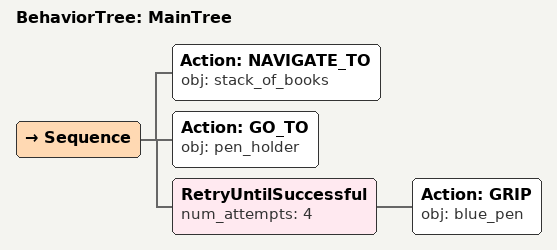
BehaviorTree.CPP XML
<root main_tree_to_execute="MainTree">
  <BehaviorTree ID="MainTree">
    <Sequence>
      <!-- Navigate to stack_of_books -->
      <Action ID="NAVIGATE_TO" obj="stack_of_books" />
      <!-- Go to pen_holder -->
      <Action ID="GO_TO" obj="pen_holder" />
      <!-- Retry GRASP blue_pen up to 4 attempts -->
      <RetryUntilSuccessful num_attempts="4">
        <!-- Grasp blue_pen -->
        <Action ID="GRIP" obj="blue_pen" />
      </RetryUntilSuccessful>
    </Sequence>
  </BehaviorTree>
</root>
